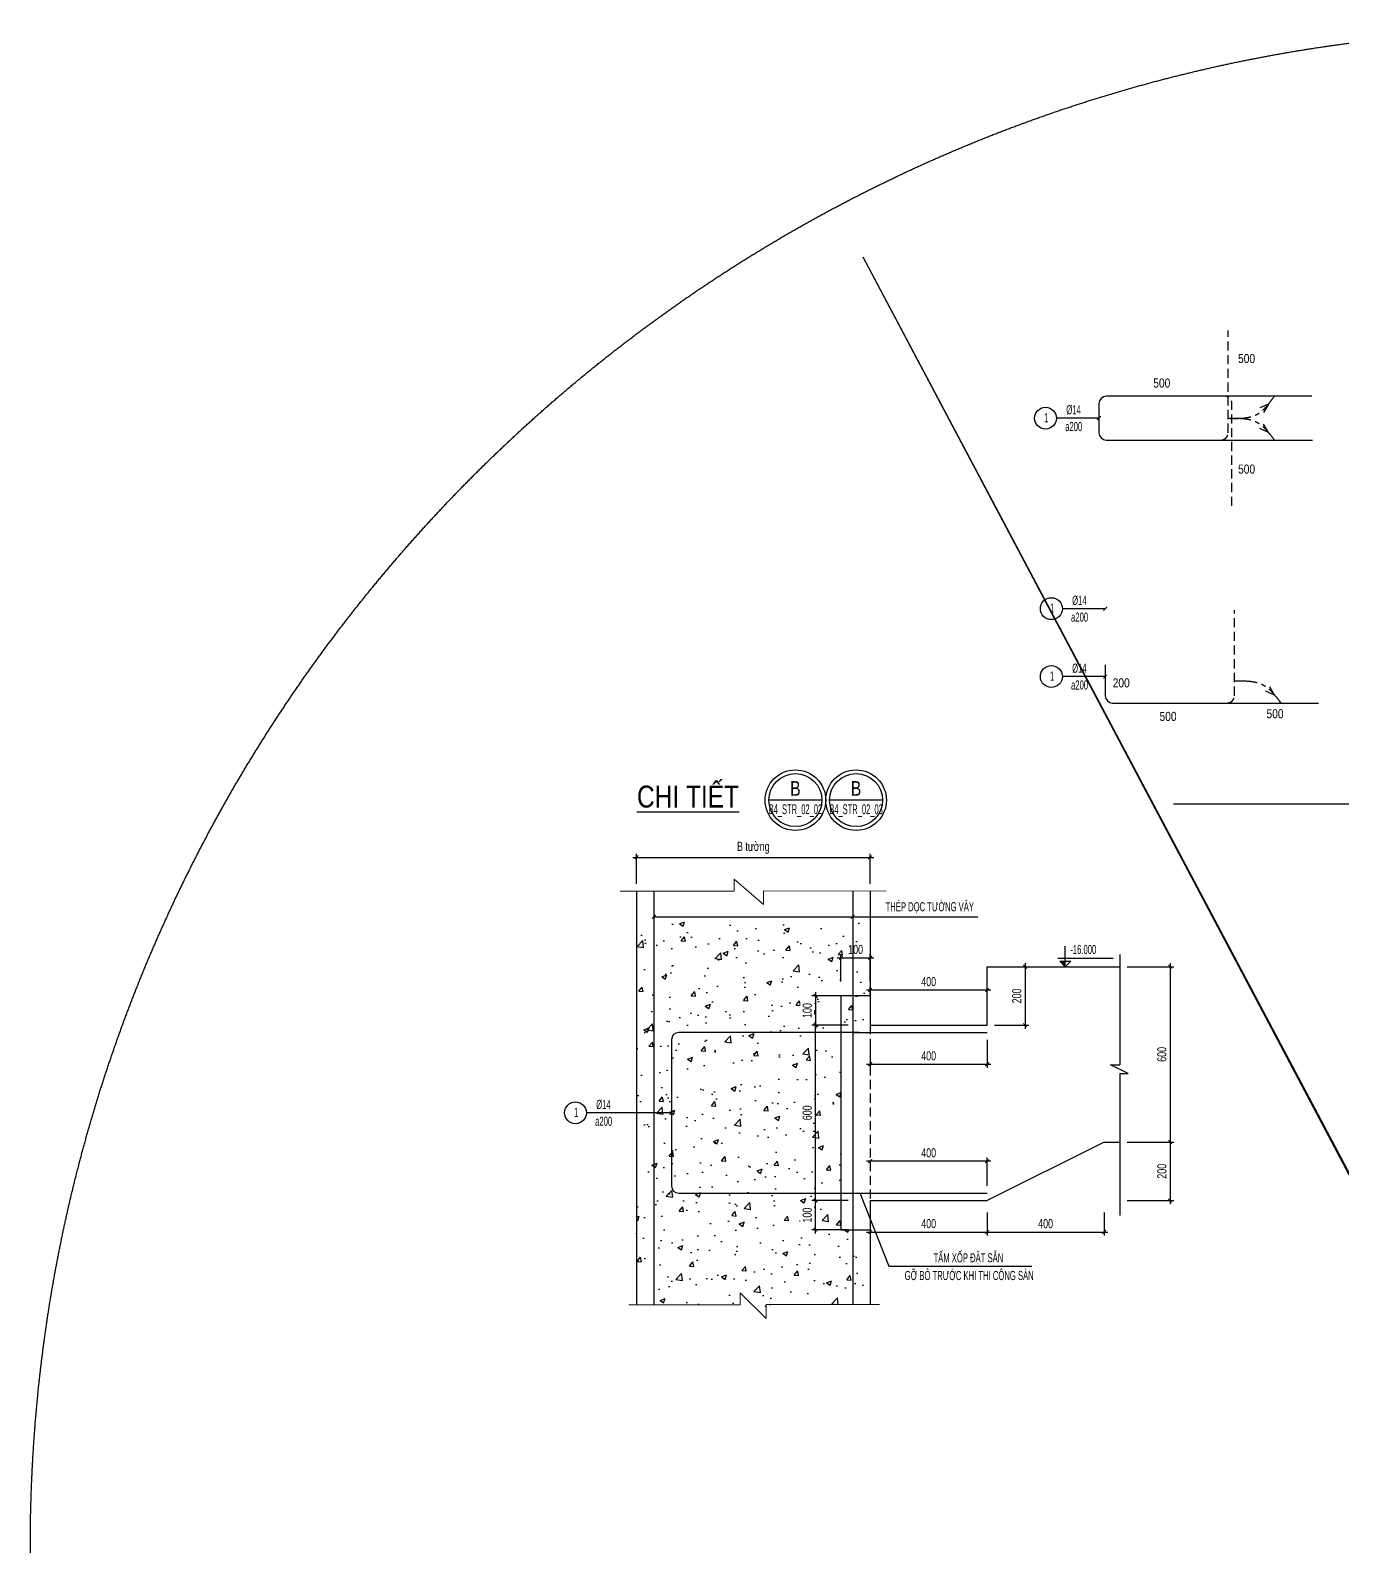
# Model space of a CAD drawing. Header units: millimetres. Extents: x -147841 to 368790, y -162721 to 84261.
# Drawn here: x -117052 to -81136, y -121204 to -79687 of the extents above; entities that cross this region are included whole.
import ezdxf
from ezdxf.enums import TextEntityAlignment as Align

# ---------------------------------------------------------------- set-up
doc = ezdxf.new("R2010")
doc.units = ezdxf.units.MM
doc.header["$LTSCALE"] = 1000
doc.header["$MEASUREMENT"] = 0
doc.header["$PDMODE"] = 1
doc.header["$PDSIZE"] = -10
for name, pattern in [('CENTER', [2, 1.25, -0.25, 0.25, -0.25]), ('DASHED', [0.75, 0.5, -0.25]), ('HIDDEN', [0.375, 0.25, -0.125])]:
    doc.linetypes.add(name, pattern=pattern)
doc.layers.get('0').update_dxf_attribs({"linetype": 'CONTINUOUS', "lineweight": 18})
doc.layers.get('DEFPOINTS').update_dxf_attribs({"color": 5, "linetype": 'CONTINUOUS', "lineweight": 18})
for name, color, linetype in [('ccu11-Chidan', 9, 'CONTINUOUS'), ('ccu11-Hatch', 250, 'CONTINUOUS'), ('ccu11-Khuat', 9, 'DASHED'), ('ccu11-Manh', 8, 'CONTINUOUS'), ('ccu11-Thay', 7, 'CONTINUOUS'), ('KC-Chidan', 9, 'CONTINUOUS'), ('KC-Cotthep', 8, 'CONTINUOUS'), ('KC-Dim', 8, 'CONTINUOUS'), ('KC-Khuat', 9, 'HIDDEN'), ('KC-Text', 31, 'CONTINUOUS'), ('NETVE', 11, 'CENTER'), ('THEP', 4, 'CONTINUOUS'), ('THEPDAI', 6, 'CONTINUOUS')]:
    doc.layers.add(name, color=color, linetype=linetype)
doc.layers.add('DIM', color=8, linetype='CONTINUOUS', lineweight=18)
doc.styles.add('ARIAL', font='arial.ttf', dxfattribs={"width": 0.7})
doc.styles.add('ccu11-dim', font='vnsimli.shx', dxfattribs={"width": 0.65, "bigfont": 'bigfont.shx'})
doc.styles.add('ccu11-VnAvantH', font='VHAVAN_3.TTF', dxfattribs={"width": 0.8})
doc.dimstyles.new('2.5-100x8', dxfattribs={"dimscale": 100, "dimtxt": 2.5, "dimasz": 1, "dimexe": 1, "dimexo": 2, "dimgap": 1, "dimtad": 1, "dimdec": 1, "dimlfac": 0.125, "dimdsep": 46, "dimtxsty": 'ARIAL', "dimblk": 'ARCHTICK', "dimcen": -1, "dimdle": 1, "dimclrd": 256, "dimclre": 256, "dimclrt": 5, "dimadec": 0, "dimazin": 2, "dimtfac": 0.1, "dimtdec": 1, "dimtmove": 0, "dimatfit": 1, "dimldrblk": 'ARCHTICK', "dimfxl": 1, "dimtvp": 0.833333, "dimtfill": 1, "dimtolj": 1, "dimtzin": 12, "dimarcsym": 0})
doc.dimstyles.new('ccu11-100x4', dxfattribs={"dimscale": 100, "dimtxt": 2.5, "dimasz": 1, "dimexe": 1, "dimexo": 2, "dimgap": 1, "dimtad": 1, "dimdec": 0, "dimlfac": 0.25, "dimdsep": 46, "dimtxsty": 'ccu11-dim', "dimblk": 'ARCHTICK', "dimcen": -1, "dimdle": 1, "dimclrd": 256, "dimclre": 256, "dimclrt": 31, "dimadec": 0, "dimazin": 2, "dimtfac": 0.1, "dimtdec": 0, "dimtmove": 0, "dimatfit": 1, "dimldrblk": 'ARCHTICK', "dimfxl": 1, "dimtvp": 0.833333, "dimtolj": 1, "dimtzin": 12, "dimarcsym": 0})

# ---------------------------------------------------------------- blocks, each defined once
blk = doc.blocks.new('_ARCHTICK')
at = {"color": 0, "linetype": 'ByBlock', "const_width": 0.3}
blk.add_lwpolyline([(-0.5, -0.5), (0.5, 0.5)], dxfattribs=at)
blk = doc.blocks.new('*D87')
at = {"layer": 'DEFPOINTS', "color": 0, "transparency": 16777216}
for p in [(-94466, -111725), (-94466, -112525)]:
    blk.add_point(p, dxfattribs=at)
at = {"layer": 'KC-Dim', "lineweight": -2, "transparency": 16777216}
for p, q in [((-95561, -112625), (-95561, -111625)), ((-94666, -111725), (-95661, -111725)), ((-94666, -112525), (-95661, -112525))]:
    blk.add_line(p, q, dxfattribs=at)
at = {"layer": 'KC-Dim', "lineweight": -2, "transparency": 16777216, "xscale": 100, "yscale": 100, "zscale": 100}
for p, rotation in [((-95561, -111725), 90), ((-95561, -112525), 270)]:
    blk.add_blockref('_ARCHTICK', p, dxfattribs=dict(at, rotation=rotation))
at = {"layer": 'KC-Dim', "color": 5, "transparency": 16777216, "insert": (-95789, -112125), "char_height": 250, "attachment_point": 5, "rotation": 90, "style": 'ARIAL', "bg_fill": 3, "box_fill_scale": 1.25, "bg_fill_color": 256, "bg_fill_true_color": 13158600, "bg_fill_transparency": 0}
blk.add_mtext('\\A1;100', dxfattribs=at)
at = {"layer": 'DEFPOINTS', "color": 0, "transparency": 16777216}
blk.add_point((-95561, -111725), dxfattribs=at)
blk = doc.blocks.new('*D88')
at = {"layer": 'DEFPOINTS', "color": 0, "transparency": 16777216}
for p in [(-94466, -106125), (-94466, -106925)]:
    blk.add_point(p, dxfattribs=at)
at = {"layer": 'KC-Dim', "lineweight": -2, "transparency": 16777216}
for p, q in [((-94666, -106125), (-95661, -106125)), ((-95561, -106025), (-95561, -107025)), ((-94666, -106925), (-95661, -106925))]:
    blk.add_line(p, q, dxfattribs=at)
at = {"layer": 'KC-Dim', "lineweight": -2, "transparency": 16777216, "xscale": 100, "yscale": 100, "zscale": 100}
for p, rotation in [((-95561, -106125), 90), ((-95561, -106925), 270)]:
    blk.add_blockref('_ARCHTICK', p, dxfattribs=dict(at, rotation=rotation))
at = {"layer": 'KC-Dim', "color": 5, "transparency": 16777216, "insert": (-95789, -106525), "char_height": 250, "attachment_point": 5, "rotation": 90, "style": 'ARIAL', "bg_fill": 3, "box_fill_scale": 1.25, "bg_fill_color": 256, "bg_fill_true_color": 13158600, "bg_fill_transparency": 0}
blk.add_mtext('\\A1;100', dxfattribs=at)
at = {"layer": 'DEFPOINTS', "color": 0, "transparency": 16777216}
blk.add_point((-95561, -106925), dxfattribs=at)
blk = doc.blocks.new('*D89')
at = {"layer": 'DEFPOINTS', "color": 0, "transparency": 16777216}
for p in [(-94066, -102330), (-100466, -103254), (-94066, -103254)]:
    blk.add_point(p, dxfattribs=at)
at = {"layer": 'KC-Dim', "lineweight": -2, "transparency": 16777216}
for p, q in [((-100566, -102330), (-93966, -102330)), ((-100466, -103054), (-100466, -102230)), ((-94066, -103054), (-94066, -102230))]:
    blk.add_line(p, q, dxfattribs=at)
at = {"layer": 'KC-Dim', "lineweight": -2, "transparency": 16777216, "xscale": 100, "yscale": 100, "zscale": 100, "rotation": 180}
blk.add_blockref('_ARCHTICK', (-100466, -102330), dxfattribs=at)
at = {"layer": 'KC-Dim', "lineweight": -2, "transparency": 16777216, "xscale": 100, "yscale": 100, "zscale": 100}
blk.add_blockref('_ARCHTICK', (-94066, -102330), dxfattribs=at)
at = {"layer": 'KC-Dim', "color": 5, "transparency": 16777216, "insert": (-97266, -102067), "char_height": 250, "attachment_point": 5, "style": 'ARIAL', "bg_fill": 3, "box_fill_scale": 1.25, "bg_fill_color": 256, "bg_fill_true_color": 13158600, "bg_fill_transparency": 0}
blk.add_mtext('\\A1;B tường', dxfattribs=at)
blk = doc.blocks.new('*D90')
at = {"layer": 'DEFPOINTS', "color": 0, "transparency": 16777216}
for p in [(-94866, -105929), (-94066, -105929)]:
    blk.add_point(p, dxfattribs=at)
at = {"layer": 'KC-Dim', "lineweight": -2, "transparency": 16777216}
for p, q in [((-94866, -105729), (-94866, -104981)), ((-94066, -105729), (-94066, -104981)), ((-94966, -105081), (-93966, -105081))]:
    blk.add_line(p, q, dxfattribs=at)
at = {"layer": 'KC-Dim', "lineweight": -2, "transparency": 16777216, "xscale": 100, "yscale": 100, "zscale": 100, "rotation": 180}
blk.add_blockref('_ARCHTICK', (-94866, -105081), dxfattribs=at)
at = {"layer": 'KC-Dim', "lineweight": -2, "transparency": 16777216, "xscale": 100, "yscale": 100, "zscale": 100}
blk.add_blockref('_ARCHTICK', (-94066, -105081), dxfattribs=at)
at = {"layer": 'KC-Dim', "color": 5, "transparency": 16777216, "insert": (-94466, -104854), "char_height": 250, "attachment_point": 5, "style": 'ARIAL', "bg_fill": 3, "box_fill_scale": 1.25, "bg_fill_color": 256, "bg_fill_true_color": 13158600, "bg_fill_transparency": 0}
blk.add_mtext('\\A1;100', dxfattribs=at)
at = {"layer": 'DEFPOINTS', "color": 0, "transparency": 16777216}
blk.add_point((-94066, -105081), dxfattribs=at)
blk = doc.blocks.new('*D91')
at = {"layer": 'DEFPOINTS', "color": 0, "transparency": 16777216}
for p in [(-94066, -107125), (-90866, -107125), (-90866, -107993)]:
    blk.add_point(p, dxfattribs=at)
at = {"layer": 'KC-Dim', "lineweight": -2, "transparency": 16777216}
for p, q in [((-94066, -107325), (-94066, -108093)), ((-90866, -107325), (-90866, -108093)), ((-94166, -107993), (-90766, -107993))]:
    blk.add_line(p, q, dxfattribs=at)
at = {"layer": 'KC-Dim', "lineweight": -2, "transparency": 16777216, "xscale": 100, "yscale": 100, "zscale": 100, "rotation": 180}
blk.add_blockref('_ARCHTICK', (-94066, -107993), dxfattribs=at)
at = {"layer": 'KC-Dim', "lineweight": -2, "transparency": 16777216, "xscale": 100, "yscale": 100, "zscale": 100}
blk.add_blockref('_ARCHTICK', (-90866, -107993), dxfattribs=at)
at = {"layer": 'KC-Dim', "color": 5, "transparency": 16777216, "insert": (-92466, -107766), "char_height": 250, "attachment_point": 5, "style": 'ARIAL', "bg_fill": 3, "box_fill_scale": 1.25, "bg_fill_color": 256, "bg_fill_true_color": 13158600, "bg_fill_transparency": 0}
blk.add_mtext('\\A1;400', dxfattribs=at)
blk = doc.blocks.new('*D92')
at = {"layer": 'DEFPOINTS', "color": 0, "transparency": 16777216}
for p in [(-95561, -106925), (-94546, -106925), (-94546, -111725)]:
    blk.add_point(p, dxfattribs=at)
at = {"layer": 'KC-Dim', "lineweight": -2, "transparency": 16777216}
for p, q in [((-94746, -106925), (-95661, -106925)), ((-95561, -111825), (-95561, -106825)), ((-94746, -111725), (-95661, -111725))]:
    blk.add_line(p, q, dxfattribs=at)
at = {"layer": 'KC-Dim', "lineweight": -2, "transparency": 16777216, "xscale": 100, "yscale": 100, "zscale": 100}
for p, rotation in [((-95561, -106925), 90), ((-95561, -111725), 270)]:
    blk.add_blockref('_ARCHTICK', p, dxfattribs=dict(at, rotation=rotation))
at = {"layer": 'KC-Dim', "color": 5, "transparency": 16777216, "insert": (-95789, -109325), "char_height": 250, "attachment_point": 5, "rotation": 90, "style": 'ARIAL', "bg_fill": 3, "box_fill_scale": 1.25, "bg_fill_color": 256, "bg_fill_true_color": 13158600, "bg_fill_transparency": 0}
blk.add_mtext('\\A1;600', dxfattribs=at)
blk = doc.blocks.new('*D93')
at = {"layer": 'DEFPOINTS', "color": 0, "transparency": 16777216}
for p in [(-94066, -110486), (-94066, -110648), (-90866, -111525)]:
    blk.add_point(p, dxfattribs=at)
at = {"layer": 'KC-Dim', "lineweight": -2, "transparency": 16777216}
for p, q in [((-90766, -110648), (-94166, -110648)), ((-94066, -110686), (-94066, -110748)), ((-90866, -111325), (-90866, -110548))]:
    blk.add_line(p, q, dxfattribs=at)
at = {"layer": 'KC-Dim', "lineweight": -2, "transparency": 16777216, "xscale": 100, "yscale": 100, "zscale": 100, "rotation": 180}
blk.add_blockref('_ARCHTICK', (-94066, -110648), dxfattribs=at)
at = {"layer": 'KC-Dim', "lineweight": -2, "transparency": 16777216, "xscale": 100, "yscale": 100, "zscale": 100}
blk.add_blockref('_ARCHTICK', (-90866, -110648), dxfattribs=at)
at = {"layer": 'KC-Dim', "color": 5, "transparency": 16777216, "insert": (-92466, -110420), "char_height": 250, "attachment_point": 5, "style": 'ARIAL', "bg_fill": 3, "box_fill_scale": 1.25, "bg_fill_color": 256, "bg_fill_true_color": 13158600, "bg_fill_transparency": 0}
blk.add_mtext('\\A1;400', dxfattribs=at)
blk = doc.blocks.new('ct-ve')
at = {"layer": 'ccu11-Chidan', "color": 7}
blk.add_lwpolyline([(484, 0), (-484, 0)], dxfattribs=at)
at = {"layer": 'ccu11-Chidan', "color": 9}
blk.add_circle((0, 0), 553, dxfattribs=at)
at = {"layer": 'ccu11-Chidan', "color": 3}
blk.add_circle((0, 0), 484, dxfattribs=at)
at = {"layer": 'ccu11-Chidan', "color": 7, "style": 'ccu11-VnAvantH', "width": 0.8}
blk.add_attdef('B', text='', height=250, dxfattribs=at).set_placement((0, 0), align=Align.BOTTOM_CENTER)
blk.add_attdef('B', text='', height=180, dxfattribs=at).set_placement((0, -76), align=Align.TOP_CENTER)
blk = doc.blocks.new('*D94')
at = {"layer": 'DEFPOINTS', "color": 0, "transparency": 16777216}
for p in [(-90866, -105962), (-94066, -106289), (-90866, -106289)]:
    blk.add_point(p, dxfattribs=at)
at = {"layer": 'KC-Dim', "lineweight": -2, "transparency": 16777216}
for p, q in [((-94066, -106089), (-94066, -105862)), ((-90866, -106089), (-90866, -105862)), ((-94166, -105962), (-90766, -105962))]:
    blk.add_line(p, q, dxfattribs=at)
at = {"layer": 'KC-Dim', "lineweight": -2, "transparency": 16777216, "xscale": 100, "yscale": 100, "zscale": 100, "rotation": 180}
blk.add_blockref('_ARCHTICK', (-94066, -105962), dxfattribs=at)
at = {"layer": 'KC-Dim', "lineweight": -2, "transparency": 16777216, "xscale": 100, "yscale": 100, "zscale": 100}
blk.add_blockref('_ARCHTICK', (-90866, -105962), dxfattribs=at)
at = {"layer": 'KC-Dim', "color": 5, "transparency": 16777216, "insert": (-92466, -105734), "char_height": 250, "attachment_point": 5, "style": 'ARIAL', "bg_fill": 3, "box_fill_scale": 1.25, "bg_fill_color": 256, "bg_fill_true_color": 13158600, "bg_fill_transparency": 0}
blk.add_mtext('\\A1;400', dxfattribs=at)
blk = doc.blocks.new('*D95')
at = {"layer": 'DEFPOINTS', "color": 0, "transparency": 16777216}
for p in [(-94066, -111855), (-90866, -111855), (-90866, -112588)]:
    blk.add_point(p, dxfattribs=at)
at = {"layer": 'KC-Dim', "lineweight": -2, "transparency": 16777216}
for p, q in [((-94066, -112055), (-94066, -112688)), ((-90866, -112055), (-90866, -112688)), ((-94166, -112588), (-90766, -112588))]:
    blk.add_line(p, q, dxfattribs=at)
at = {"layer": 'KC-Dim', "lineweight": -2, "transparency": 16777216, "xscale": 100, "yscale": 100, "zscale": 100, "rotation": 180}
blk.add_blockref('_ARCHTICK', (-94066, -112588), dxfattribs=at)
at = {"layer": 'KC-Dim', "lineweight": -2, "transparency": 16777216, "xscale": 100, "yscale": 100, "zscale": 100}
blk.add_blockref('_ARCHTICK', (-90866, -112588), dxfattribs=at)
at = {"layer": 'KC-Dim', "color": 5, "transparency": 16777216, "insert": (-92466, -112360), "char_height": 250, "attachment_point": 5, "style": 'ARIAL', "bg_fill": 3, "box_fill_scale": 1.25, "bg_fill_color": 256, "bg_fill_true_color": 13158600, "bg_fill_transparency": 0}
blk.add_mtext('\\A1;400', dxfattribs=at)
blk = doc.blocks.new('*D96')
at = {"layer": 'DEFPOINTS', "color": 0, "transparency": 16777216}
for p in [(-90866, -111855), (-87666, -111855), (-87666, -112588)]:
    blk.add_point(p, dxfattribs=at)
at = {"layer": 'KC-Dim', "lineweight": -2, "transparency": 16777216}
for p, q in [((-90866, -112055), (-90866, -112688)), ((-87666, -112055), (-87666, -112688)), ((-90966, -112588), (-87566, -112588))]:
    blk.add_line(p, q, dxfattribs=at)
at = {"layer": 'KC-Dim', "lineweight": -2, "transparency": 16777216, "xscale": 100, "yscale": 100, "zscale": 100, "rotation": 180}
blk.add_blockref('_ARCHTICK', (-90866, -112588), dxfattribs=at)
at = {"layer": 'KC-Dim', "lineweight": -2, "transparency": 16777216, "xscale": 100, "yscale": 100, "zscale": 100}
blk.add_blockref('_ARCHTICK', (-87666, -112588), dxfattribs=at)
at = {"layer": 'KC-Dim', "color": 5, "transparency": 16777216, "insert": (-89266, -112360), "char_height": 250, "attachment_point": 5, "style": 'ARIAL', "bg_fill": 3, "box_fill_scale": 1.25, "bg_fill_color": 256, "bg_fill_true_color": 13158600, "bg_fill_transparency": 0}
blk.add_mtext('\\A1;400', dxfattribs=at)
blk = doc.blocks.new('*D97')
at = {"layer": 'DEFPOINTS', "color": 0, "transparency": 16777216}
for p in [(-90866, -105325), (-90866, -106925), (-89828, -106925)]:
    blk.add_point(p, dxfattribs=at)
at = {"layer": 'KC-Dim', "lineweight": -2, "transparency": 16777216}
for p, q in [((-90666, -105325), (-89728, -105325)), ((-89828, -105225), (-89828, -107025)), ((-90666, -106925), (-89728, -106925))]:
    blk.add_line(p, q, dxfattribs=at)
at = {"layer": 'KC-Dim', "lineweight": -2, "transparency": 16777216, "xscale": 100, "yscale": 100, "zscale": 100}
for p, rotation in [((-89828, -105325), 90), ((-89828, -106925), 270)]:
    blk.add_blockref('_ARCHTICK', p, dxfattribs=dict(at, rotation=rotation))
at = {"layer": 'KC-Dim', "color": 5, "transparency": 16777216, "insert": (-90055, -106125), "char_height": 250, "attachment_point": 5, "rotation": 90, "style": 'ARIAL', "bg_fill": 3, "box_fill_scale": 1.25, "bg_fill_color": 256, "bg_fill_true_color": 13158600, "bg_fill_transparency": 0}
blk.add_mtext('\\A1;200', dxfattribs=at)
blk = doc.blocks.new('*D98')
at = {"layer": 'DEFPOINTS', "color": 0, "transparency": 16777216}
for p in [(-87236, -105325), (-87236, -110125), (-85856, -110125)]:
    blk.add_point(p, dxfattribs=at)
at = {"layer": 'KC-Dim', "lineweight": -2, "transparency": 16777216}
for p, q in [((-87036, -105325), (-85756, -105325)), ((-85856, -105225), (-85856, -110225)), ((-87036, -110125), (-85756, -110125))]:
    blk.add_line(p, q, dxfattribs=at)
at = {"layer": 'KC-Dim', "lineweight": -2, "transparency": 16777216, "xscale": 100, "yscale": 100, "zscale": 100}
for p, rotation in [((-85856, -105325), 90), ((-85856, -110125), 270)]:
    blk.add_blockref('_ARCHTICK', p, dxfattribs=dict(at, rotation=rotation))
at = {"layer": 'KC-Dim', "color": 5, "transparency": 16777216, "insert": (-86084, -107725), "char_height": 250, "attachment_point": 5, "rotation": 90, "style": 'ARIAL', "bg_fill": 3, "box_fill_scale": 1.25, "bg_fill_color": 256, "bg_fill_true_color": 13158600, "bg_fill_transparency": 0}
blk.add_mtext('\\A1;600', dxfattribs=at)
blk = doc.blocks.new('*D99')
at = {"layer": 'DEFPOINTS', "color": 0, "transparency": 16777216}
for p in [(-87236, -110125), (-87236, -111725), (-85856, -111725)]:
    blk.add_point(p, dxfattribs=at)
at = {"layer": 'KC-Dim', "lineweight": -2, "transparency": 16777216}
for p, q in [((-87036, -110125), (-85756, -110125)), ((-85856, -110025), (-85856, -111825)), ((-87036, -111725), (-85756, -111725))]:
    blk.add_line(p, q, dxfattribs=at)
at = {"layer": 'KC-Dim', "lineweight": -2, "transparency": 16777216, "xscale": 100, "yscale": 100, "zscale": 100}
for p, rotation in [((-85856, -110125), 90), ((-85856, -111725), 270)]:
    blk.add_blockref('_ARCHTICK', p, dxfattribs=dict(at, rotation=rotation))
at = {"layer": 'KC-Dim', "color": 5, "transparency": 16777216, "insert": (-86084, -110925), "char_height": 250, "attachment_point": 5, "rotation": 90, "style": 'ARIAL', "bg_fill": 3, "box_fill_scale": 1.25, "bg_fill_color": 256, "bg_fill_true_color": 13158600, "bg_fill_transparency": 0}
blk.add_mtext('\\A1;200', dxfattribs=at)
blk = doc.blocks.new('att_thep_2')
blk.add_circle((-300, 0), 300)
at = {"color": 31, "style": 'ARIAL', "width": 0.6}
blk.add_attdef('SH', text='', height=250, dxfattribs=at).set_placement((-281, -111), align=Align.CENTER)
at = {"color": 3, "style": 'ARIAL', "width": 0.6}
blk.add_attdef('DK', text='', height=250, dxfattribs=at).set_placement((467, 105), align=Align.CENTER)
at = {"color": 2, "style": 'ARIAL', "width": 0.6}
blk.add_attdef('KC', text='', height=250, dxfattribs=at).set_placement((472, -355), align=Align.CENTER)
blk = doc.blocks.new('*U22')
for p, q in [((165, 0), (165, 452)), ((0, 184), (1212, 184)), ((0, 0), (329, 0)), ((45, 120), (284, 120)), ((165, 0), (45, 120)), ((165, 0), (284, 120))]:
    blk.add_line(p, q)
at = {"color": 251}
blk.add_solid([(45, 120), (165, 120), (165, 0)], dxfattribs=at)
at = {"color": 31, "ltscale": 10, "style": 'ARIAL', "width": 0.6}
blk.add_attdef('CCD1', (276, 278), '', height=200, dxfattribs=at)

msp = doc.modelspace()

# ---------------------------------------------------------------- hatches: boundary and pattern name
at = {"layer": 'ccu11-Hatch', "ltscale": 10000}
h = msp.add_hatch(dxfattribs=at)
h.set_pattern_fill('AR-CONC', color=256, scale=200, style=0)
h.set_pattern_definition([(50, (-2434576.9, 1239377.6), (1434.52037, -125.50427), [150, -1650]), (355, (-2434576.9, 1239377.6), (-277.5027, 1504.3843), [120, -1320]), (100.4514, (-2434457.3, 1239367.1), (1157.01876, 1378.8791), [127.4804, -1402.2842]), (46.1842, (-2434576.9, 1239777.6), (2134.4821, -331.038), [225, -2475]), (96.6356, (-2434399, 1239750), (1869.3254, 1948.2357), [191.2206, -2103.426]), (351.1842, (-2434576.9, 1239777.6), (1869.3239, 1948.2372), [180, -1980]), (21, (-2434376.9, 1239677.6), (1193.8141, -805.2378), [150, -1650]), (326, (-2434376.9, 1239677.6), (486.6307, 1450.3001), [120, -1320]), (71.4514, (-2434277.4, 1239610.5), (1680.44526, 645.061), [127.4804, -1402.2842]), (37.5, (-2434576.86, 1239377.56), (24.31971, 665.78771), [0, -1304, 0, -1340, 0, -1325]), (7.5, (-2434576.86, 1239377.6), (526.13907, 788.82342), [0, -764, 0, -1274, 0, -505]), (327.5, (-2435022.86, 1239377.56), (1067.64487, -45.10974), [0, -500, 0, -1560, 0, -2070]), (317.5, (-2435222.9, 1239377.6), (1166.37234, 200.20996), [0, -650, 0, -1036, 0, -1470])])
h.paths.add_polyline_path([(-100465.94, -114583.41), (-97621.37, -114583.41), (-97621.37, -114254.11), (-96917.01, -114953.08), (-96917.01, -114574.47), (-94065.94, -114574.47), (-94065.94, -112524.7), (-94865.94, -112524.7), (-94865.94, -106924.7), (-94065.94, -106924.7), (-94065.94, -104052.71), (-96985.79, -104044.93), (-96985.79, -104423.54), (-97791.79, -103724.57), (-97791.79, -104053.87), (-100465.94, -104053.87)])

# ---------------------------------------------------------------- linework, layer by layer
at = {"layer": 'ccu11-Manh'}
for p, q in [((-87234.9, -104993.83), (-87234.9, -108012.77)), ((-87487.67, -108012.77), (-87234.9, -108012.77)), ((-87003.04, -108250.28), (-87487.67, -108012.77)), ((-87236.38, -108250.28), (-87236.38, -112137.44)), ((-87236.38, -108250.28), (-87003.04, -108250.28))]:
    msp.add_line(p, q, dxfattribs=at)
at = {"layer": 'ccu11-Thay'}
for p, q in [((-100465.94, -103253.87), (-100465.94, -114583.41)), ((-94865.94, -106124.7), (-94865.94, -112524.7)), ((-94065.94, -106924.7), (-90865.94, -106924.7)), ((-94065.94, -111724.7), (-94065.94, -114574.47)), ((-94065.94, -111724.7), (-90865.94, -111724.7))]:
    msp.add_line(p, q, dxfattribs=at)
at = {"layer": 'ccu11-Thay', "ltscale": 3000}
for p, q in [((-90865.94, -105324.7), (-87234.9, -105324.7)), ((-87665.94, -110124.7), (-87234.9, -110124.7))]:
    msp.add_line(p, q, dxfattribs=at)
at = {"layer": 'DIM'}
for points in [[(-100910.28, -103253.87), (-97791.79, -103253.87), (-97791.79, -102924.57), (-96985.79, -103623.54), (-96985.79, -103244.93), (-93630.61, -103253.87)], [(-100673.08, -114583.41), (-97621.37, -114583.41), (-97621.37, -114254.11), (-96917.01, -114953.08), (-96917.01, -114574.47), (-93813.5, -114574.47)]]:
    msp.add_lwpolyline(points, dxfattribs=at)
at = {"layer": 'KC-Dim', "ltscale": 3000}
msp.add_line((-16869.48, -100875.76), (-85765.02, -100875.76), dxfattribs=at)
at = {"layer": 'NETVE', "ltscale": 0.5, "flags": 128}
for points in [[(-83169.53, -89924.59), (-83405.69, -90025.98)], [(-83169.53, -89924.59), (-83300.05, -90145.99)], [(-83169.53, -90693.65), (-83300.05, -90472.26)], [(-83169.53, -90693.65), (-83405.69, -90592.26)], [(-82997.63, -97885.56), (-83233.79, -97784.17)], [(-82997.63, -97885.56), (-83128.15, -97664.16)]]:
    msp.add_lwpolyline(points, dxfattribs=at)
at = {"layer": 'NETVE', "ltscale": 0.5}
for points in [[(-84270.99, -90309.12), (-83492.33, -90206.15), (-82999.97, -89705)], [(-84270.99, -90309.12), (-83492.33, -90412.1), (-82999.97, -90913.25)], [(-84099.1, -97501.02), (-83320.44, -97604), (-82828.07, -98105.15)]]:
    msp.add_spline(points, degree=3, dxfattribs=at)
at = {"layer": 'THEP', "linetype": 'DASHED', "ltscale": 0.5}
for points in [[(-84470.99, -90905, 0.41421356), (-84270.99, -90705), (-84270.99, -87905)], [(-84299.1, -98105.15, 0.41421356), (-84099.1, -97905.15), (-84099.1, -95563.35)]]:
    msp.add_lwpolyline(points, format="xyb", dxfattribs=at)
at = {"layer": 'THEP', "ltscale": 3000}
for points in [[(-81977.38, -89705), (-87606.03, -89705, 0.41421356), (-87806.03, -89905), (-87806.03, -90705, 0.41421356), (-87606.03, -90905), (-81964.6, -90905)], [(-87634.14, -97062.21), (-87634.14, -97905.15, 0.41421356), (-87434.14, -98105.15), (-81792.7, -98105.15)]]:
    msp.add_lwpolyline(points, format="xyb", dxfattribs=at)
at = {"layer": 'THEP', "linetype": 'DASHED', "ltscale": 0.5, "flags": 128}
msp.add_lwpolyline([(-84166.03, -92705), (-84166.03, -89905, 0.41421356), (-84366.03, -89705)], format="xyb", dxfattribs=at)

# ---------------------------------------------------------------- block references
at = {"layer": 'KC-Cotthep'}
for p in [(-88968.09, -90305), (-88807.69, -95522.1), (-88807.69, -97380.44), (-101833.24, -109324.7)]:
    msp.add_blockref('att_thep_2', p, dxfattribs=at).add_auto_attribs({'KC': 'a200', 'DK': '%%C14', 'SH': '1'})

# ---------------------------------------------------------------- texts
at = {"layer": 'KC-Dim', "color": 5, "style": 'ARIAL', "width": 0.8}
for s, p in [('500', (-83998.25, -88797.22)), ('500', (-86319.25, -89469.22)), ('500', (-83998.25, -91824.22)), ('200', (-87429.35, -97677.37)), ('500', (-86147.35, -98596.41)), ('500', (-83220.05, -98523.55))]:
    msp.add_text(s, height=250, dxfattribs=at).set_placement(p)
at = {"layer": 'KC-Text', "style": 'ARIAL', "width": 0.8}
msp.add_text('%%UCHI TIẾT', height=600, dxfattribs=at).set_placement((-99052.58, -100966.24), align=Align.CENTER)
at = {"layer": 'KC-Text', "color": 1, "style": 'ARIAL', "width": 0.6}
for s, p in [('THÉP DỌC TƯỜNG VÂY', (-93645.24, -103807.56, -358959.88)), ('TẤM XỐP ĐẶT SẴN', (-92333.07, -113419.06, -358959.88)), ('GỠ BỎ TRƯỚC KHI THI CÔNG SÀN', (-93121.49, -113904.38, -358959.88))]:
    msp.add_text(s, height=250, dxfattribs=at).set_placement(p)

# ---------------------------------------------------------------- leaders
at = {"layer": 'ccu11-Manh', "ltscale": 3000}
for points in [[(-87806.03, -90305), (-88968.09, -90305)], [(-87634.14, -95522.1), (-88807.69, -95522.1)], [(-87634.14, -97380.44), (-88807.69, -97380.44)], [(-99985.94, -103957.48), (-91117.73, -103957.48)], [(-94545.94, -103957.48), (-91117.73, -103957.48)], [(-99505.94, -109324.7), (-101833.24, -109324.7)]]:
    msp.add_leader(points, dimstyle='ccu11-100x4', override={"dimgap": 1, "dimtad": 0}, dxfattribs=at)

# ---------------------------------------------------------------- next in the draw order: dimensions: what is measured, and where the dimension line sits
at = {"layer": 'KC-Dim'}
dim = msp.add_linear_dim(base=(-94065.94, -102329.6), p1=(-100465.94, -103253.87), p2=(-94065.94, -103253.87), text='B tường', dimstyle='2.5-100x8', dxfattribs=at)
dim.commit()
dim.dimension.update_dxf_attribs({"geometry": '*D89', "text_midpoint": (-97265.94, -102067.17)})
for base, p1, p2, angle, picture, middle in [((-85856.42, -110124.7), (-87236.38, -105324.7), (-87236.38, -110124.7), 90, '*D98', (-86084.06, -107724.7)), ((-95561.3, -106924.7), (-94465.94, -106124.7), (-94465.94, -106924.7), 90, '*D88', (-95788.95, -106524.7)), ((-95561.3, -111724.7), (-94465.94, -112524.7), (-94465.94, -111724.7), 270, '*D87', (-95788.95, -112124.7))]:
    dim = msp.add_linear_dim(base=base, p1=p1, p2=p2, angle=angle, dimstyle='2.5-100x8', dxfattribs=at)
    dim.commit()
    dim.dimension.update_dxf_attribs({"geometry": picture, "text_midpoint": middle})

# ---------------------------------------------------------------- next in the draw order: linework, layer by layer
at = {"layer": 'ccu11-Thay'}
for p, q in [((-94065.94, -103253.87), (-94065.94, -106924.7)), ((-94065.94, -106124.7), (-94865.94, -106124.7)), ((-94865.94, -112524.7), (-94065.94, -112524.7))]:
    msp.add_line(p, q, dxfattribs=at)
at = {"layer": 'THEP', "ltscale": 3000}
for p, q in [((-94545.94, -107124.7), (-90865.94, -107124.7)), ((-94595.91, -111524.7), (-90865.94, -111524.7))]:
    msp.add_line(p, q, dxfattribs=at)
at = {"layer": 'THEP', "ltscale": 3000, "flags": 128}
msp.add_lwpolyline([(-94370.9, -107124.7), (-99305.94, -107124.7, 0.41421356), (-99505.94, -107324.7), (-99505.94, -111324.7, 0.41421356), (-99305.94, -111524.7), (-94595.91, -111524.7)], format="xyb", dxfattribs=at)
at = {"layer": 'THEPDAI'}
msp.add_line((-99985.94, -103253.87), (-99985.94, -114583.41), dxfattribs=at)

# ---------------------------------------------------------------- next in the draw order: block references
at = {"layer": 'ccu11-Chidan'}
ref = msp.add_blockref('ct-ve', (-96113.33, -100763.86), dxfattribs=dict(at, xscale=1.5, yscale=1.5, zscale=1.5))
ref.add_attrib('B', 'b', dxfattribs={"color": 7, "height": 400, "style": 'ccu11-VnAvantH', "width": 0.8}).set_placement((-96113.33, -100763.86), align=Align.BOTTOM_CENTER)
ref.add_attrib('B', 'B4_STR_02_02', dxfattribs={"color": 31, "height": 270, "style": 'ccu11-VnAvantH', "width": 0.5}).set_placement((-96113.33, -100877.33), align=Align.TOP_CENTER)
ref = msp.add_blockref('ct-ve', (-94453.17, -100763.86), dxfattribs=dict(at, xscale=1.5, yscale=1.5, zscale=1.5))
ref.add_attrib('B', 'b', dxfattribs={"color": 7, "height": 400, "style": 'ccu11-VnAvantH', "width": 0.8}).set_placement((-94453.17, -100763.86), align=Align.BOTTOM_CENTER)
ref.add_attrib('B', 'B4_STR_02_03', dxfattribs={"color": 31, "height": 270, "style": 'ccu11-VnAvantH', "width": 0.5}).set_placement((-94453.17, -100877.33), align=Align.TOP_CENTER)
at = {"layer": 'KC-Chidan', "xscale": 1.25, "yscale": 1.25, "zscale": 1.25}
msp.add_blockref('*U22', (-88934.35, -105324.7), dxfattribs=at).add_auto_attribs({'CCD1': '-16.000'})

# ---------------------------------------------------------------- next in the draw order: dimensions: what is measured, and where the dimension line sits
at = {"layer": 'KC-Dim'}
dim = msp.add_linear_dim(base=(-85856.42, -111724.7), p1=(-87236.38, -110124.7), p2=(-87236.38, -111724.7), angle=90, dimstyle='2.5-100x8', dxfattribs=at)
dim.commit()
dim.dimension.update_dxf_attribs({"geometry": '*D99', "text_midpoint": (-86084.06, -110924.7)})

# ---------------------------------------------------------------- next in the draw order: dimensions: what is measured, and where the dimension line sits
for base, p1, p2, picture, middle in [((-94065.94, -105081.46), (-94865.94, -105929.37), (-94065.94, -105929.37), '*D90', (-94465.94, -104853.81)), ((-90865.94, -107993.33), (-94065.94, -107124.7), (-90865.94, -107124.7), '*D91', (-92465.94, -107765.69))]:
    dim = msp.add_linear_dim(base=base, p1=p1, p2=p2, dimstyle='2.5-100x8', dxfattribs=at)
    dim.commit()
    dim.dimension.update_dxf_attribs({"geometry": picture, "text_midpoint": middle})

# ---------------------------------------------------------------- next in the draw order: linework, layer by layer
at = {"layer": 'ccu11-Khuat', "ltscale": 0.5}
msp.add_line((-94065.94, -106924.7), (-94065.94, -111724.7), dxfattribs=at)
at = {"layer": 'THEPDAI'}
msp.add_line((-94545.94, -103253.87), (-94545.94, -114574.47), dxfattribs=at)

# ---------------------------------------------------------------- next in the draw order: dimensions: what is measured, and where the dimension line sits
at = {"layer": 'KC-Dim'}
dim = msp.add_linear_dim(base=(-90865.94, -105961.94), p1=(-94065.94, -106289.04), p2=(-90865.94, -106289.04), dimstyle='2.5-100x8', dxfattribs=at)
dim.commit()
dim.dimension.update_dxf_attribs({"geometry": '*D94', "text_midpoint": (-92465.94, -105734.3)})

# ---------------------------------------------------------------- next in the draw order: linework, layer by layer
at = {"layer": 'ccu11-Thay', "ltscale": 3000}
msp.add_line((-90865.94, -106924.7), (-90865.94, -105324.7), dxfattribs=at)

# ---------------------------------------------------------------- next in the draw order: dimensions: what is measured, and where the dimension line sits
at = {"layer": 'KC-Dim'}
dim = msp.add_linear_dim(base=(-95561.3, -106924.7), p1=(-94545.94, -111724.7), p2=(-94545.94, -106924.7), angle=90, dimstyle='2.5-100x8', dxfattribs=at)
dim.commit()
dim.dimension.update_dxf_attribs({"geometry": '*D92', "text_midpoint": (-95788.95, -109324.7)})

# ---------------------------------------------------------------- next in the draw order: linework, layer by layer
msp.add_lwpolyline([(-94350.27, -111517.85), (-93556.43, -113522.38), (-89645, -113522.38)], dxfattribs=at)

# ---------------------------------------------------------------- next in the draw order: dimensions: what is measured, and where the dimension line sits
dim = msp.add_linear_dim(base=(-89827.81, -106924.7), p1=(-90865.94, -105324.7), p2=(-90865.94, -106924.7), angle=90, dimstyle='2.5-100x8', dxfattribs=at)
dim.commit()
dim.dimension.update_dxf_attribs({"geometry": '*D97', "text_midpoint": (-90055.45, -106124.7)})

# ---------------------------------------------------------------- next in the draw order: dimensions: what is measured, and where the dimension line sits
for base, p1, p2, picture, middle in [((-94065.94, -110647.81), (-90865.94, -111524.7), (-94065.94, -110486.45), '*D93', (-92465.94, -110420.17)), ((-90865.94, -112587.91), (-94065.94, -111854.95), (-90865.94, -111854.95), '*D95', (-92465.94, -112360.27))]:
    dim = msp.add_linear_dim(base=base, p1=p1, p2=p2, dimstyle='2.5-100x8', dxfattribs=at)
    dim.commit()
    dim.dimension.update_dxf_attribs({"geometry": picture, "text_midpoint": middle})

# ---------------------------------------------------------------- next in the draw order: dimensions: what is measured, and where the dimension line sits
dim = msp.add_linear_dim(base=(-87665.94, -112587.91), p1=(-90865.94, -111854.95), p2=(-87665.94, -111854.95), dimstyle='2.5-100x8', dxfattribs=at)
dim.commit()
dim.dimension.update_dxf_attribs({"geometry": '*D96', "text_midpoint": (-89265.94, -112360.27)})

# ---------------------------------------------------------------- next in the draw order: linework, layer by layer
at = {"layer": 'ccu11-Thay', "ltscale": 3000}
msp.add_line((-87665.94, -110124.7), (-90865.94, -111724.7), dxfattribs=at)
at = {"layer": 'KC-Dim', "ltscale": 3000}
msp.add_line((-94271.59, -85892.04), (-64594.88, -141938.02), dxfattribs=at)
at = {"layer": 'KC-Khuat', "ltscale": 3000}
msp.add_line((-94271.59, -85892.04), (-62587.14, -145605.48), dxfattribs=at)
msp.add_circle((-75535.02, -121203.53), 41516.99, dxfattribs=at)

doc.saveas('drawing.dxf')
